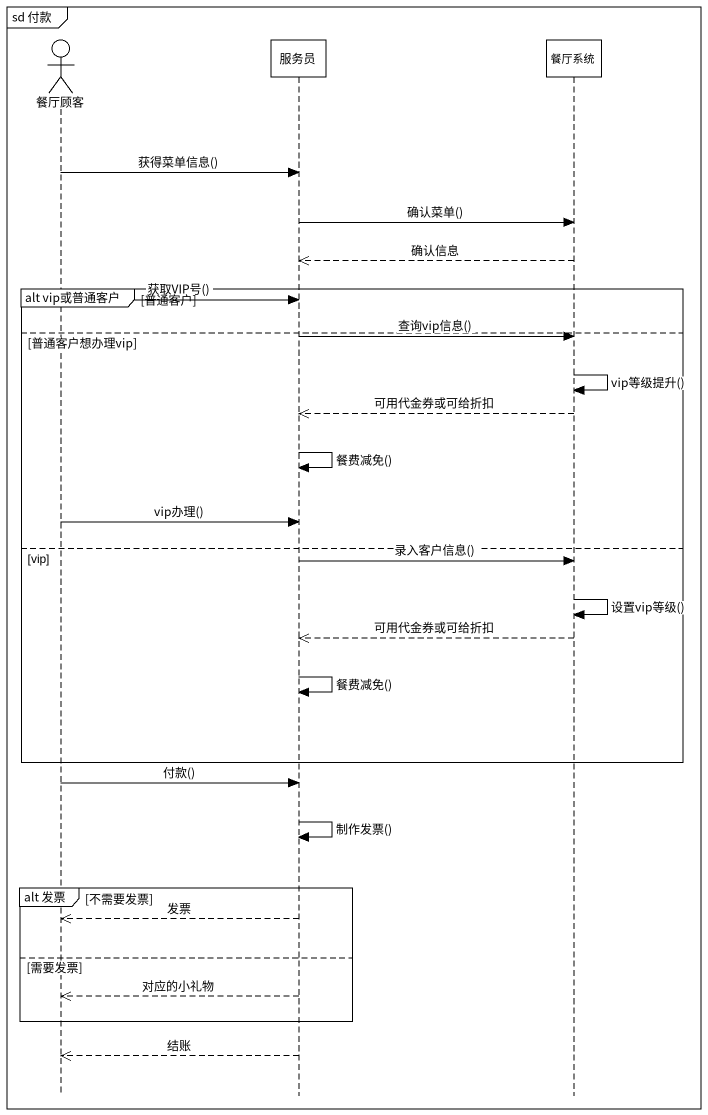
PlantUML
@startuml
mainframe sd 付款
hide footbox
actor 餐厅顾客
participant 服务员
participant 餐厅系统

餐厅顾客 -> 服务员 : 获得菜单信息()
服务员 -> 餐厅系统 : 确认菜单()
餐厅系统 -->> 服务员 : 确认信息
group alt vip或普通客户 [普通客户]
  餐厅顾客 -> 服务员 : 获取VIP号()
else 普通客户想办理vip
  服务员 -> 餐厅系统 : 查询vip信息()
  餐厅系统 -> 餐厅系统 : vip等级提升()
  餐厅系统 -->> 服务员 : 可用代金券或可给折扣
  服务员 -> 服务员 : 餐费减免()
  餐厅顾客 -> 服务员 : vip办理()
else vip
  服务员 -> 餐厅系统 : 录入客户信息()
  餐厅系统 -> 餐厅系统 : 设置vip等级()
  餐厅系统 -->> 服务员 : 可用代金券或可给折扣
  服务员 -> 服务员 : 餐费减免()
end
餐厅顾客 -> 服务员 : 付款()
服务员 -> 服务员 : 制作发票()
group alt 发票 [不需要发票]
  服务员 -->> 餐厅顾客 : 发票
else 需要发票
  服务员 -->> 餐厅顾客 : 对应的小礼物
end
服务员 -->> 餐厅顾客 : 结账
@enduml
